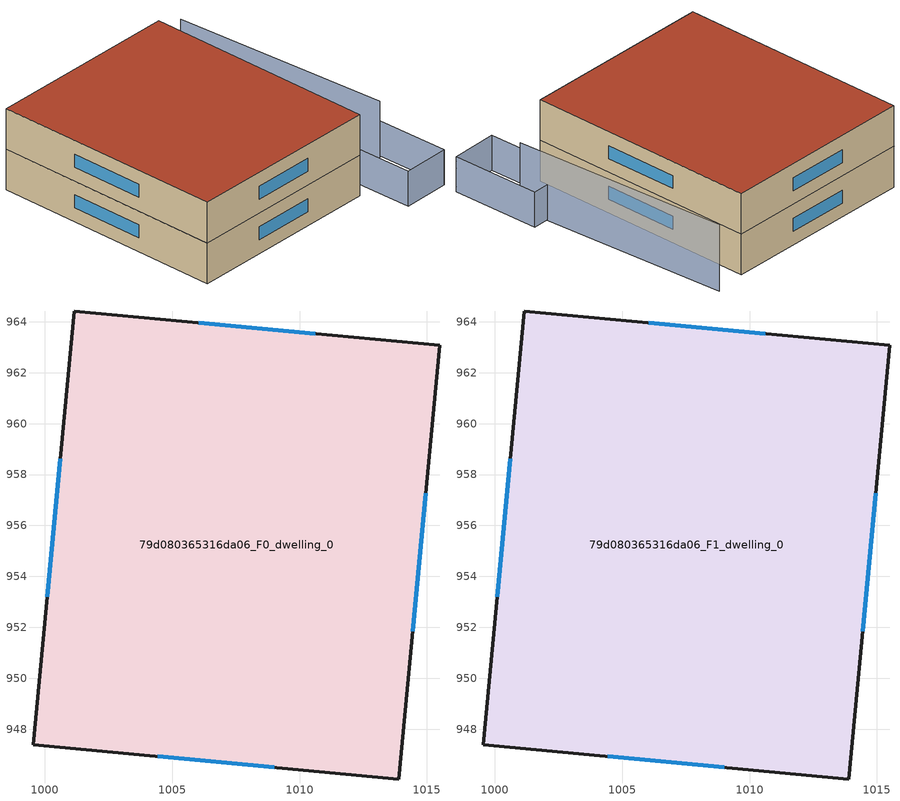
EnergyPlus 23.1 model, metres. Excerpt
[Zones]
79d080365316da06_F0_dwelling_0
 floor ground (EU_floor_Construction): 1015.5,963.07 1013.89,946.04 999.55,947.39 1001.16,964.42 z0
 wall outside (EU_wall_Construction): 1001.16,964.42 999.55,947.39 1013.89,946.04 1015.5,963.07 1001.16,964.42 z0:3
 window (EU_Window_Construction): 1000.61,958.62 1000.1,953.2 / 1010.61,963.53 1006.05,963.96 / 1014.44,951.85 1014.95,957.27 / 1004.44,946.93 1009,946.5 z1.02:1.98
79d080365316da06_F1_dwelling_0
 floor to 79d080365316da06_F0_dwelling_0 (EU_floor_Construction): 1015.5,963.07 1013.89,946.04 999.55,947.39 1001.16,964.42 z3
 wall outside (EU_wall_Construction): 1001.16,964.42 999.55,947.39 1013.89,946.04 1015.5,963.07 1001.16,964.42 z3:6
 window (EU_Window_Construction): 1000.61,958.62 1000.1,953.2 / 1010.61,963.53 1006.05,963.96 / 1014.44,951.85 1014.95,957.27 / 1004.44,946.93 1009,946.5 z4.02:4.98
 roof outside (EU_roof_Construction): 1013.89,946.04 1015.5,963.07 1001.16,964.42 999.55,947.39 z6
shading: 1018.62,949.14 1018.12,942.56 / 1018.12,942.56 1014.68,942.82 / 1014.68,942.82 1015.17,949.4 / 1015.17,949.4 1018.62,949.14 z0:2.6; 1017.38,947.08 1017.91,963.13 z0:4.9
[Building]
EU S2 Campaign: North Axis=0; Terrain=City; Solar Distribution=FullExterior
[Site:Location]
Cape.Town.Intl.AP: Latitude=-33.965; Longitude=18.602; Time Zone=2; Elevation=46
[SizingPeriod:WeatherFileDays]
AnnualSizingPeriod: Begin Month=1; Begin Day of Month=1; End Month=12; End Day of Month=31; Day of Week for Start Day=Monday; Use Weather File Daylight Saving Period=No; Use Weather File Rain and Snow Indicators=No
[MATERIAL]
EU_InternalMass_Material: Roughness=MediumRough; Thickness=0.1; Conductivity=1; Density=1800; Specific Heat=900; Thermal Absorptance=0.9; Solar Absorptance=0.7; Visible Absorptance=0.7
[MATERIAL:NOMASS] Roughness=MediumRough; Thermal Absorptance=0.9; Solar Absorptance=0.7; Visible Absorptance=0.7
Name | Thermal Resistance
EU_wall_NoMass | 0.489199
EU_roof_NoMass | 4.30922
EU_floor_NoMass | 0.539251
[WINDOWMATERIAL:SIMPLEGLAZINGSYSTEM]
EU_Window_SimpleGlazing: UFactor=4.59313; Solar Heat Gain Coefficient=0.75; Visible Transmittance=0.75
[CONSTRUCTION]
EU_wall_Construction: EU_wall_NoMass
EU_roof_Construction: EU_roof_NoMass
EU_floor_Construction: EU_floor_NoMass
EU_Window_Construction: EU_Window_SimpleGlazing
EU_InternalMass_Construction: EU_InternalMass_Material
[ZONE] Type=1; Multiplier=1; Ceiling Height=autocalculate; Volume=739.059; Floor Area=autocalculate; Part of Total Floor Area=Yes
79d080365316da06_F0_dwelling_0; 79d080365316da06_F1_dwelling_0
[INTERNALMASS] Construction=EU_InternalMass_Construction; Surface Area=246.353
Name | Zone or ZoneList
79d080365316da06_F0_dwelling_0_EU_InternalMass | 79d080365316da06_F0_dwelling_0
79d080365316da06_F1_dwelling_0_EU_InternalMass | 79d080365316da06_F1_dwelling_0
[OTHEREQUIPMENT] Fuel Type=Electricity; Design Level Calculation Method=Watts/Area; Power per Zone Floor Area=1; Fraction Latent=0; Fraction Radiant=0; Fraction Lost=0; Carbon Dioxide Generation Rate=0; EndUse Subcategory=EU_Step8_InternalGains
Name | Zone or ZoneList or Space or SpaceList | Schedule
EU_Step8_InternalGain_79d080365316da06_F0_dwelling_0_f000 | 79d080365316da06_F0_dwelling_0 | EU_Step8_GainSchedule_79d080365316da06_F0_dwelling_0_f000
EU_Step8_InternalGain_79d080365316da06_F1_dwelling_0_f000 | 79d080365316da06_F1_dwelling_0 | EU_Step8_GainSchedule_79d080365316da06_F1_dwelling_0_f000
[ZONEVENTILATION:DESIGNFLOWRATE] Schedule=EU_AlwaysOn; Design Flow Rate Calculation Method=AirChanges/Hour; Air Changes per Hour=0.429265; Ventilation Type=Natural; Fan Pressure Rise=0; Fan Total Efficiency=1; Constant Term Coefficient=1; Temperature Term Coefficient=0; Velocity Term Coefficient=0; Velocity Squared Term Coefficient=0; Minimum Indoor Temperature=-100; Maximum Indoor Temperature=100; Delta Temperature=-100; Minimum Outdoor Temperature=-100; Maximum Outdoor Temperature=100; Maximum Wind Speed=40
Name | Zone or ZoneList or Space or SpaceList
EU_ConstantAir_79d080365316da06_F0_dwelling_0 | 79d080365316da06_F0_dwelling_0
EU_ConstantAir_79d080365316da06_F1_dwelling_0 | 79d080365316da06_F1_dwelling_0
[HVACTEMPLATE:THERMOSTAT] Constant Heating Setpoint=20; Constant Cooling Setpoint=50
EU_HeatOnly_79d080365316da06_F0_dwelling_0; EU_HeatOnly_79d080365316da06_F1_dwelling_0
[HVACTEMPLATE:ZONE:IDEALLOADSAIRSYSTEM] System Availability Schedule=EU_AlwaysOn; Maximum Heating Supply Air Temperature=50; Minimum Cooling Supply Air Temperature=13; Maximum Heating Supply Air Humidity Ratio=0.0156; Minimum Cooling Supply Air Humidity Ratio=0.0077; Heating Limit=NoLimit; Cooling Limit=NoLimit; Heating Availability Schedule=EU_AlwaysOn; Cooling Availability Schedule=EU_CoolingOff; Dehumidification Control Type=ConstantSensibleHeatRatio; Cooling Sensible Heat Ratio=0.7; Dehumidification Setpoint=60; Humidification Control Type=None; Humidification Setpoint=30; Outdoor Air Method=None; Outdoor Air Flow Rate per Person=0.00944; Outdoor Air Flow Rate per Zone Floor Area=0; Outdoor Air Flow Rate per Zone=0; Demand Controlled Ventilation Type=None; Outdoor Air Economizer Type=NoEconomizer; Heat Recovery Type=None; Sensible Heat Recovery Effectiveness=0.7; Latent Heat Recovery Effectiveness=0.65
Name | Template Thermostat
79d080365316da06_F0_dwelling_0 | EU_HeatOnly_79d080365316da06_F0_dwelling_0
79d080365316da06_F1_dwelling_0 | EU_HeatOnly_79d080365316da06_F1_dwelling_0
[SIZING:ZONE] Zone Cooling Design Supply Air Temperature Input Method=SupplyAirTemperature; Zone Cooling Design Supply Air Temperature=13; Zone Heating Design Supply Air Temperature Input Method=SupplyAirTemperature; Zone Heating Design Supply Air Temperature=50; Zone Cooling Design Supply Air Humidity Ratio=0.008; Zone Heating Design Supply Air Humidity Ratio=0.008; Cooling Design Air Flow Method=DesignDay; Cooling Design Air Flow Rate=0; Cooling Minimum Air Flow per Zone Floor Area=0.000762; Cooling Minimum Air Flow=0; Cooling Minimum Air Flow Fraction=0.2; Heating Design Air Flow Method=DesignDay; Heating Design Air Flow Rate=0; Heating Maximum Air Flow per Zone Floor Area=0.002032; Heating Maximum Air Flow=0.141576; Heating Maximum Air Flow Fraction=0.3; Account for Dedicated Outdoor Air System=No; Dedicated Outdoor Air System Control Strategy=NeutralSupplyAir; Dedicated Outdoor Air Low Setpoint Temperature for Design=autosize; Dedicated Outdoor Air High Setpoint Temperature for Design=autosize; Zone Load Sizing Method=Sensible Load Only No Latent Load; Zone Latent Cooling Design Supply Air Humidity Ratio Input Method=HumidityRatioDifference; Zone Cooling Design Supply Air Humidity Ratio Difference=0.005; Zone Latent Heating Design Supply Air Humidity Ratio Input Method=HumidityRatioDifference; Zone Humidification Design Supply Air Humidity Ratio Difference=0.005
79d080365316da06_F0_dwelling_0; 79d080365316da06_F1_dwelling_0
[SCHEDULE:CONSTANT]
Name | Hourly Value
EU_AlwaysOn | 1
EU_CoolingOff | 0
[SCHEDULE:FILE] Column Number=1; Rows to Skip at Top=0; Number of Hours of Data=8760; Column Separator=Comma; Interpolate to Timestep=No; Minutes per Item=60; Adjust Schedule for Daylight Savings=Yes
Name | File
EU_Step8_GainSchedule_79d080365316da06_F0_dwelling_0_f000 | ../../schedules/79d080365316da06/79d080365316da06_F0_dwelling_0_f000_gain.csv
EU_Step8_GainSchedule_79d080365316da06_F1_dwelling_0_f000 | ../../schedules/79d080365316da06/79d080365316da06_F1_dwelling_0_f000_gain.csv
